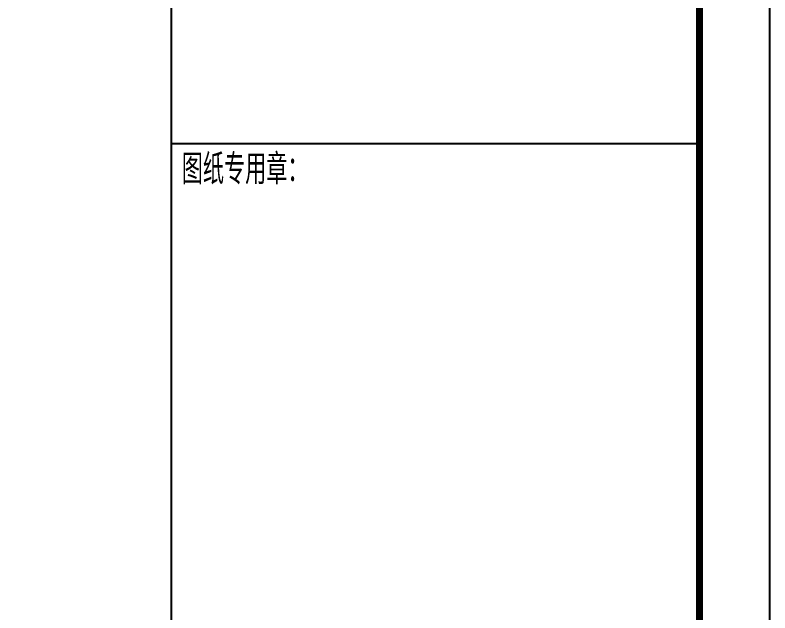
# Model space of a CAD drawing. Extents: x -695846 to 822170, y -413475 to 397179.
# Drawn here: x -236625 to -225904, y 111752 to 120248 of the extents above; entities that cross this region are included whole.
import ezdxf

# ---------------------------------------------------------------- set-up
doc = ezdxf.new("R2010")
doc.units = 0
doc.header["$LTSCALE"] = 1000
doc.header["$MEASUREMENT"] = 0
doc.layers.add('T-图框-175', color=175, linetype='Continuous')
doc.layers.add('TK', color=4, linetype='Continuous')
doc.styles.add('tk', font='txt.shx', dxfattribs={"width": 0.7, "bigfont": 'hztxt.shx'})

# ---------------------------------------------------------------- blocks, each defined once
blk = doc.blocks.new('3er1t35wer1t')
at = {"layer": 'TK', "color": 7}
blk.add_line((313394, 294155), (320894, 294155), dxfattribs=at)
blk.add_lwpolyline([(313385, 263477), (313385, 303477), (320885, 303477), (320885, 263477)], close=True, dxfattribs=at)
at = {"layer": 'TK', "color": 7, "lineweight": -3, "style": 'tk', "width": 0.7}
blk.add_text('图纸专用章：', height=428.6, dxfattribs=at).set_placement((313531, 293577))

msp = doc.modelspace()

# ---------------------------------------------------------------- linework, layer by layer
at = {"layer": 'T-图框-175'}
msp.add_lwpolyline([(-300204, 86744), (-225904, 86744), (-225904, 128744), (-300204, 128744)], close=True, dxfattribs=at)
at = {"layer": 'T-图框-175', "const_width": 100}
msp.add_lwpolyline([(-297704, 87744), (-226904, 87744), (-226904, 127744), (-297704, 127744)], close=True, dxfattribs=at)

# ---------------------------------------------------------------- block references
msp.add_blockref('3er1t35wer1t', (-547789, -175733))

doc.saveas('drawing.dxf')
